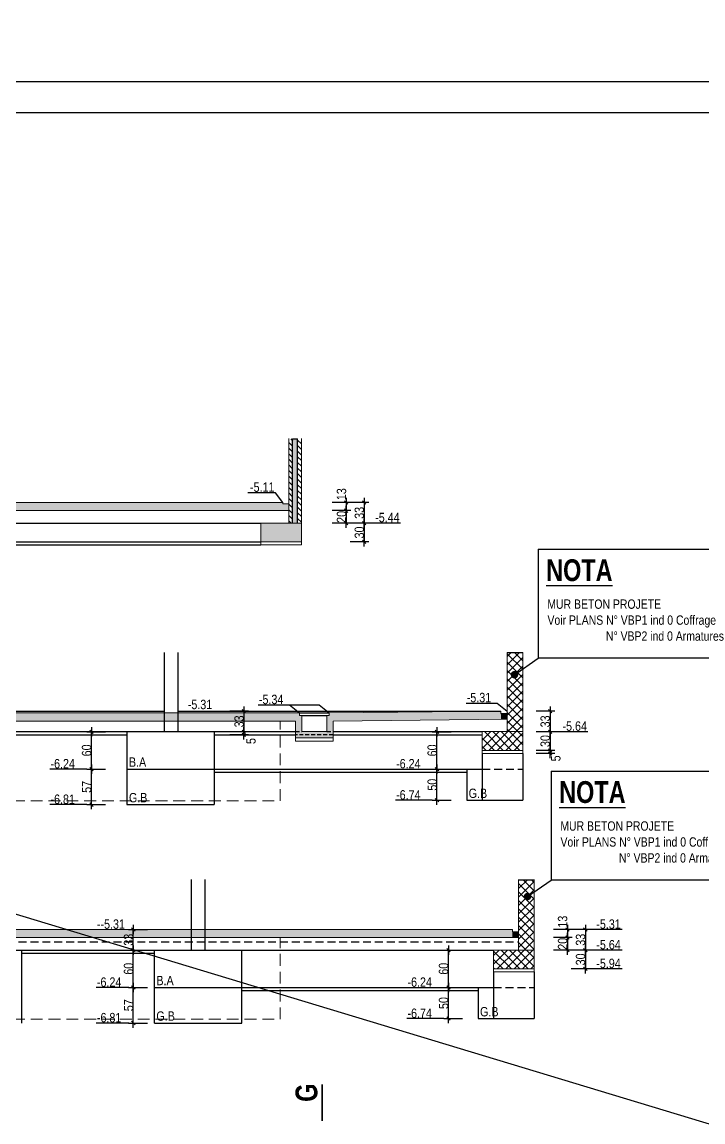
# Model space of a CAD drawing. Header units: centimetres. Extents: x 16433 to 114398, y -50094 to -12305.
# Drawn here: x 57567 to 58659, y -18482 to -16719 of the extents above; entities that cross this region are included whole.
import ezdxf
from ezdxf.enums import TextEntityAlignment as Align

# ---------------------------------------------------------------- set-up
doc = ezdxf.new("R2010")
doc.units = ezdxf.units.CM
doc.header["$LTSCALE"] = 0.5
doc.linetypes.add('CACHEX2', pattern=[19.05, 12.7, -6.35])
doc.layers.get('DEFPOINTS').update_dxf_attribs({"linetype": 'CONTINUOUS'})
for name, color, linetype in [('01_cote_gen', 4, 'CONTINUOUS'), ('01_linteaux', 2, 'CONTINUOUS'), ('01_poch_murs', 253, 'CONTINUOUS'), ('01_texte', 230, 'CONTINUOUS'), ('AA_COTES', 2, 'CONTINUOUS')]:
    doc.layers.add(name, color=color, linetype=linetype)
doc.layers.add('01_murs_coup', color=5, linetype='CONTINUOUS', lineweight=60)
doc.layers.add('01_sem', color=42, linetype='CONTINUOUS', lineweight=15)
doc.styles.add('ARIAL NA', font='ARIALN.TTF')
doc.styles.add('impact', font='impact.ttf')
doc.styles.add('MATTE_TXT', font='arial.ttf')
doc.styles.add('STYLE2', font='ARIALN.TTF')
doc.dimstyles.new('JB50', dxfattribs={"dimscale": 0.1, "dimtxt": 150, "dimasz": 15, "dimexe": 0.1, "dimexo": 0.1, "dimgap": 0.09, "dimtad": 1, "dimdec": 1, "dimdsep": 46, "dimtxsty": 'STYLE2', "dimblk1": 'BOND_G', "dimblk2": 'BOND_D', "dimsah": 1, "dimcen": 1.5, "dimdle": 0.01, "dimse1": 1, "dimse2": 1, "dimclrd": 4, "dimclre": 2, "dimclrt": 6, "dimazin": 2, "dimtfac": 2.333333, "dimtdec": 1, "dimtix": 1, "dimtmove": 2, "dimatfit": 3, "dimldrblk": 'BOND_G', "dimfxl": 1, "dimtolj": 1, "dimtzin": 0, "dimarcsym": 0})

# ---------------------------------------------------------------- blocks, each defined once
blk = doc.blocks.new('BOND_G')
at = {"layer": 'AA_COTES', "color": 0}
for p, q in [((0, -5), (0, 15)), ((5, 0), (-5, 0)), ((1.8, 1.8), (-1.8, -1.8))]:
    blk.add_line(p, q, dxfattribs=at)
blk = doc.blocks.new('BOND_D')
at = {"layer": 'AA_COTES', "color": 0}
for p, q in [((5, 0), (-5, 0)), ((-1.8, -1.8), (1.8, 1.8)), ((0, 5), (0, -15))]:
    blk.add_line(p, q, dxfattribs=at)
blk = doc.blocks.new('*D1107')
at = {"layer": '01_cote_gen', "color": 4, "lineweight": -2, "transparency": 16777216}
blk.add_line((57922.6, -17825.1), (57922.6, -17855.1), dxfattribs=at)
at = {"layer": 'DEFPOINTS', "color": 0, "transparency": 16777216}
for p in [(57934.7, -17823.6), (57922.6, -17856.6), (57934.7, -17856.6)]:
    blk.add_point(p, dxfattribs=at)
at = {"layer": '01_cote_gen', "color": 4, "lineweight": -2, "transparency": 16777216, "xscale": 1.5, "yscale": 1.5, "zscale": 1.5}
for name, p, rotation in [('BOND_G', (57922.6, -17823.6), 90), ('BOND_D', (57922.6, -17856.6), 270)]:
    blk.add_blockref(name, p, dxfattribs=dict(at, rotation=rotation))
at = {"layer": '01_cote_gen', "color": 6, "transparency": 16777216, "insert": (57914.9, -17840.1), "char_height": 15, "attachment_point": 5, "rotation": 90, "style": 'STYLE2'}
blk.add_mtext('\\A1;33', dxfattribs=at)
blk = doc.blocks.new('*D1108')
at = {"layer": '01_cote_gen', "color": 4, "lineweight": -2, "transparency": 16777216}
blk.add_line((57922.6, -17858.1), (57922.6, -17860.1), dxfattribs=at)
at = {"layer": 'DEFPOINTS', "color": 0, "transparency": 16777216}
for p in [(57922.6, -17861.6), (57939, -17856.6), (57939, -17861.6)]:
    blk.add_point(p, dxfattribs=at)
at = {"layer": '01_cote_gen', "color": 4, "lineweight": -2, "transparency": 16777216, "xscale": 1.5, "yscale": 1.5, "zscale": 1.5}
for name, p, rotation in [('BOND_G', (57922.6, -17856.6), 90), ('BOND_D', (57922.6, -17861.6), 270)]:
    blk.add_blockref(name, p, dxfattribs=dict(at, rotation=rotation))
at = {"layer": '01_cote_gen', "color": 6, "transparency": 16777216, "insert": (57933.9, -17871.6), "char_height": 15, "attachment_point": 5, "rotation": 90, "style": 'STYLE2'}
blk.add_mtext('\\A1;5', dxfattribs=at)
blk = doc.blocks.new('*D1114')
at = {"layer": '01_cote_gen', "color": 4, "lineweight": -2, "transparency": 16777216}
blk.add_line((58413.5, -17825.1), (58413.5, -17855.1), dxfattribs=at)
at = {"layer": 'DEFPOINTS', "color": 0, "transparency": 16777216}
for p in [(58334.8, -17823.6), (58354.5, -17856.6), (58413.5, -17856.6)]:
    blk.add_point(p, dxfattribs=at)
at = {"layer": '01_cote_gen', "color": 4, "lineweight": -2, "transparency": 16777216, "xscale": 1.5, "yscale": 1.5, "zscale": 1.5}
for name, p, rotation in [('BOND_G', (58413.5, -17823.6), 90), ('BOND_D', (58413.5, -17856.6), 270)]:
    blk.add_blockref(name, p, dxfattribs=dict(at, rotation=rotation))
at = {"layer": '01_cote_gen', "color": 6, "transparency": 16777216, "insert": (58405.8, -17840.1), "char_height": 15, "attachment_point": 5, "rotation": 90, "style": 'STYLE2'}
blk.add_mtext('\\A1;33', dxfattribs=at)
blk = doc.blocks.new('*D1115')
at = {"layer": '01_cote_gen', "color": 4, "lineweight": -2, "transparency": 16777216}
blk.add_line((58413.5, -17858.1), (58413.5, -17885.1), dxfattribs=at)
at = {"layer": 'DEFPOINTS', "color": 0, "transparency": 16777216}
for p in [(58369.8, -17856.6), (58369.8, -17886.6), (58413.5, -17886.6)]:
    blk.add_point(p, dxfattribs=at)
at = {"layer": '01_cote_gen', "color": 4, "lineweight": -2, "transparency": 16777216, "xscale": 1.5, "yscale": 1.5, "zscale": 1.5}
for name, p, rotation in [('BOND_G', (58413.5, -17856.6), 90), ('BOND_D', (58413.5, -17886.6), 270)]:
    blk.add_blockref(name, p, dxfattribs=dict(at, rotation=rotation))
at = {"layer": '01_cote_gen', "color": 6, "transparency": 16777216, "insert": (58405.8, -17871.6), "char_height": 15, "attachment_point": 5, "rotation": 90, "style": 'STYLE2'}
blk.add_mtext('\\A1;30', dxfattribs=at)
blk = doc.blocks.new('*D1116')
at = {"layer": '01_cote_gen', "color": 4, "lineweight": -2, "transparency": 16777216}
blk.add_line((58413.5, -17888.1), (58413.5, -17890.1), dxfattribs=at)
at = {"layer": 'DEFPOINTS', "color": 0, "transparency": 16777216}
for p in [(58369.8, -17886.6), (58369.8, -17891.6), (58413.5, -17891.6)]:
    blk.add_point(p, dxfattribs=at)
at = {"layer": '01_cote_gen', "color": 4, "lineweight": -2, "transparency": 16777216, "xscale": 1.5, "yscale": 1.5, "zscale": 1.5}
for name, p, rotation in [('BOND_G', (58413.5, -17886.6), 90), ('BOND_D', (58413.5, -17891.6), 270)]:
    blk.add_blockref(name, p, dxfattribs=dict(at, rotation=rotation))
at = {"layer": '01_cote_gen', "color": 6, "transparency": 16777216, "insert": (58422.8, -17899.4), "char_height": 15, "attachment_point": 5, "rotation": 90, "style": 'STYLE2'}
blk.add_mtext('\\A1;5', dxfattribs=at)
blk = doc.blocks.new('*D1457')
at = {"layer": '01_cote_gen', "color": 4, "lineweight": -2, "transparency": 16777216}
blk.add_line((58470.1, -18175.2), (58470.1, -18205.2), dxfattribs=at)
at = {"layer": 'DEFPOINTS', "color": 0, "transparency": 16777216}
for p in [(58347.4, -18173.7), (58352.7, -18206.7), (58470.1, -18206.7)]:
    blk.add_point(p, dxfattribs=at)
at = {"layer": '01_cote_gen', "color": 4, "lineweight": -2, "transparency": 16777216, "xscale": 1.5, "yscale": 1.5, "zscale": 1.5}
for name, p, rotation in [('BOND_G', (58470.1, -18173.7), 90), ('BOND_D', (58470.1, -18206.7), 270)]:
    blk.add_blockref(name, p, dxfattribs=dict(at, rotation=rotation))
at = {"layer": '01_cote_gen', "color": 6, "transparency": 16777216, "insert": (58462.5, -18190.2), "char_height": 15, "attachment_point": 5, "rotation": 90, "style": 'STYLE2'}
blk.add_mtext('\\A1;33', dxfattribs=at)
blk = doc.blocks.new('*D1458')
at = {"layer": '01_cote_gen', "color": 4, "lineweight": -2, "transparency": 16777216}
blk.add_line((58441.3, -18188.2), (58441.3, -18205.2), dxfattribs=at)
at = {"layer": 'DEFPOINTS', "color": 0, "transparency": 16777216}
for p in [(58369.2, -18186.7), (58369.2, -18206.7), (58441.3, -18206.7)]:
    blk.add_point(p, dxfattribs=at)
at = {"layer": '01_cote_gen', "color": 4, "lineweight": -2, "transparency": 16777216, "xscale": 1.5, "yscale": 1.5, "zscale": 1.5}
for name, p, rotation in [('BOND_G', (58441.3, -18186.7), 90), ('BOND_D', (58441.3, -18206.7), 270)]:
    blk.add_blockref(name, p, dxfattribs=dict(at, rotation=rotation))
at = {"layer": '01_cote_gen', "color": 6, "transparency": 16777216, "insert": (58433.7, -18196.7), "char_height": 15, "attachment_point": 5, "rotation": 90, "style": 'STYLE2'}
blk.add_mtext('\\A1;20', dxfattribs=at)
blk = doc.blocks.new('*D1459')
at = {"layer": '01_cote_gen', "color": 4, "lineweight": -2, "transparency": 16777216}
blk.add_line((58441.3, -18175.2), (58441.3, -18185.2), dxfattribs=at)
at = {"layer": 'DEFPOINTS', "color": 0, "transparency": 16777216}
for p in [(58355.9, -18173.7), (58355.9, -18186.7), (58441.3, -18186.7)]:
    blk.add_point(p, dxfattribs=at)
at = {"layer": '01_cote_gen', "color": 4, "lineweight": -2, "transparency": 16777216, "xscale": 1.5, "yscale": 1.5, "zscale": 1.5}
for name, p, rotation in [('BOND_G', (58441.3, -18173.7), 90), ('BOND_D', (58441.3, -18186.7), 270)]:
    blk.add_blockref(name, p, dxfattribs=dict(at, rotation=rotation))
at = {"layer": '01_cote_gen', "color": 6, "transparency": 16777216, "insert": (58433.7, -18161.2), "char_height": 15, "attachment_point": 5, "rotation": 90, "style": 'STYLE2'}
blk.add_mtext('\\A1;13', dxfattribs=at)
blk = doc.blocks.new('*D1460')
at = {"layer": '01_cote_gen', "color": 4, "lineweight": -2, "transparency": 16777216}
blk.add_line((58470.1, -18208.2), (58470.1, -18235.2), dxfattribs=at)
at = {"layer": 'DEFPOINTS', "color": 0, "transparency": 16777216}
for p in [(58453.3, -18206.7), (58388.1, -18236.7), (58470.1, -18236.7)]:
    blk.add_point(p, dxfattribs=at)
at = {"layer": '01_cote_gen', "color": 4, "lineweight": -2, "transparency": 16777216, "xscale": 1.5, "yscale": 1.5, "zscale": 1.5}
for name, p, rotation in [('BOND_G', (58470.1, -18206.7), 90), ('BOND_D', (58470.1, -18236.7), 270)]:
    blk.add_blockref(name, p, dxfattribs=dict(at, rotation=rotation))
at = {"layer": '01_cote_gen', "color": 6, "transparency": 16777216, "insert": (58462.5, -18221.7), "char_height": 15, "attachment_point": 5, "rotation": 90, "style": 'STYLE2'}
blk.add_mtext('\\A1;30', dxfattribs=at)
blk = doc.blocks.new('*D1467')
at = {"layer": '01_cote_gen', "color": 4, "lineweight": -2, "transparency": 16777216}
blk.add_line((58115.4, -17490.7), (58115.4, -17520.7), dxfattribs=at)
at = {"layer": 'DEFPOINTS', "color": 0, "transparency": 16777216}
for p in [(57981.5, -17489.2), (57987.9, -17522.2), (58115.4, -17522.2)]:
    blk.add_point(p, dxfattribs=at)
at = {"layer": '01_cote_gen', "color": 4, "lineweight": -2, "transparency": 16777216, "xscale": 1.5, "yscale": 1.5, "zscale": 1.5}
for name, p, rotation in [('BOND_G', (58115.4, -17489.2), 90), ('BOND_D', (58115.4, -17522.2), 270)]:
    blk.add_blockref(name, p, dxfattribs=dict(at, rotation=rotation))
at = {"layer": '01_cote_gen', "color": 6, "transparency": 16777216, "insert": (58107.7, -17505.7), "char_height": 15, "attachment_point": 5, "rotation": 90, "style": 'STYLE2'}
blk.add_mtext('\\A1;33', dxfattribs=at)
blk = doc.blocks.new('*D1468')
at = {"layer": '01_cote_gen', "color": 4, "lineweight": -2, "transparency": 16777216}
blk.add_line((58086.7, -17490.7), (58086.7, -17500.7), dxfattribs=at)
at = {"layer": 'DEFPOINTS', "color": 0, "transparency": 16777216}
for p in [(57984.3, -17489.2), (57984.3, -17502.2), (58086.7, -17502.2)]:
    blk.add_point(p, dxfattribs=at)
at = {"layer": '01_cote_gen', "color": 4, "lineweight": -2, "transparency": 16777216, "xscale": 1.5, "yscale": 1.5, "zscale": 1.5}
for name, p, rotation in [('BOND_G', (58086.7, -17489.2), 90), ('BOND_D', (58086.7, -17502.2), 270)]:
    blk.add_blockref(name, p, dxfattribs=dict(at, rotation=rotation))
at = {"layer": '01_cote_gen', "color": 6, "transparency": 16777216, "insert": (58079.1, -17475.8), "char_height": 15, "attachment_point": 5, "rotation": 90, "style": 'STYLE2'}
blk.add_mtext('\\A1;13', dxfattribs=at)
blk = doc.blocks.new('*D1469')
at = {"layer": '01_cote_gen', "color": 4, "lineweight": -2, "transparency": 16777216}
blk.add_line((58086.7, -17503.7), (58086.7, -17520.7), dxfattribs=at)
at = {"layer": 'DEFPOINTS', "color": 0, "transparency": 16777216}
for p in [(58067, -17502.2), (58007.8, -17522.2), (58086.7, -17522.2)]:
    blk.add_point(p, dxfattribs=at)
at = {"layer": '01_cote_gen', "color": 4, "lineweight": -2, "transparency": 16777216, "xscale": 1.5, "yscale": 1.5, "zscale": 1.5}
for name, p, rotation in [('BOND_G', (58086.7, -17502.2), 90), ('BOND_D', (58086.7, -17522.2), 270)]:
    blk.add_blockref(name, p, dxfattribs=dict(at, rotation=rotation))
at = {"layer": '01_cote_gen', "color": 6, "transparency": 16777216, "insert": (58079.1, -17512.2), "char_height": 15, "attachment_point": 5, "rotation": 90, "style": 'STYLE2'}
blk.add_mtext('\\A1;20', dxfattribs=at)
blk = doc.blocks.new('*D1470')
at = {"layer": '01_cote_gen', "color": 4, "lineweight": -2, "transparency": 16777216}
blk.add_line((58115.4, -17523.7), (58115.4, -17550.7), dxfattribs=at)
at = {"layer": 'DEFPOINTS', "color": 0, "transparency": 16777216}
for p in [(58099.5, -17522.2), (58014.7, -17552.2), (58115.4, -17552.2)]:
    blk.add_point(p, dxfattribs=at)
at = {"layer": '01_cote_gen', "color": 4, "lineweight": -2, "transparency": 16777216, "xscale": 1.5, "yscale": 1.5, "zscale": 1.5}
for name, p, rotation in [('BOND_G', (58115.4, -17522.2), 90), ('BOND_D', (58115.4, -17552.2), 270)]:
    blk.add_blockref(name, p, dxfattribs=dict(at, rotation=rotation))
at = {"layer": '01_cote_gen', "color": 6, "transparency": 16777216, "insert": (58107.7, -17537.2), "char_height": 15, "attachment_point": 5, "rotation": 90, "style": 'STYLE2'}
blk.add_mtext('\\A1;30', dxfattribs=at)
blk = doc.blocks.new('*D1578')
at = {"layer": '01_cote_gen', "color": 4, "lineweight": -2, "transparency": 16777216}
blk.add_line((58250.5, -18315.2), (58250.5, -18268.2), dxfattribs=at)
at = {"layer": 'DEFPOINTS', "color": 0, "transparency": 16777216}
for p in [(58250.5, -18266.7), (58298.1, -18266.7), (58298.1, -18316.7)]:
    blk.add_point(p, dxfattribs=at)
at = {"layer": '01_cote_gen', "color": 4, "lineweight": -2, "transparency": 16777216, "xscale": 1.5, "yscale": 1.5, "zscale": 1.5}
for name, p, rotation in [('BOND_D', (58250.5, -18266.7), 90), ('BOND_G', (58250.5, -18316.7), 270)]:
    blk.add_blockref(name, p, dxfattribs=dict(at, rotation=rotation))
at = {"layer": '01_cote_gen', "color": 6, "transparency": 16777216, "insert": (58242.8, -18291.7), "char_height": 15, "attachment_point": 5, "rotation": 90, "style": 'STYLE2'}
blk.add_mtext('\\A1;50', dxfattribs=at)
blk = doc.blocks.new('*D1579')
at = {"layer": '01_cote_gen', "color": 4, "lineweight": -2, "transparency": 16777216}
blk.add_line((58250.5, -18265.2), (58250.5, -18208.2), dxfattribs=at)
at = {"layer": 'DEFPOINTS', "color": 0, "transparency": 16777216}
for p in [(58250.5, -18206.7), (58278.8, -18206.7), (58273, -18266.7)]:
    blk.add_point(p, dxfattribs=at)
at = {"layer": '01_cote_gen', "color": 4, "lineweight": -2, "transparency": 16777216, "xscale": 1.5, "yscale": 1.5, "zscale": 1.5}
for name, p, rotation in [('BOND_D', (58250.5, -18206.7), 90), ('BOND_G', (58250.5, -18266.7), 270)]:
    blk.add_blockref(name, p, dxfattribs=dict(at, rotation=rotation))
at = {"layer": '01_cote_gen', "color": 6, "transparency": 16777216, "insert": (58242.8, -18236.7), "char_height": 15, "attachment_point": 5, "rotation": 90, "style": 'STYLE2'}
blk.add_mtext('\\A1;60', dxfattribs=at)
blk = doc.blocks.new('*D1582')
at = {"layer": '01_cote_gen', "color": 4, "lineweight": -2, "transparency": 16777216}
blk.add_line((57745.2, -18322.2), (57745.2, -18268.2), dxfattribs=at)
at = {"layer": 'DEFPOINTS', "color": 0, "transparency": 16777216}
for p in [(57745.2, -18266.7), (57779, -18266.7), (57779, -18323.7)]:
    blk.add_point(p, dxfattribs=at)
at = {"layer": '01_cote_gen', "color": 4, "lineweight": -2, "transparency": 16777216, "xscale": 1.5, "yscale": 1.5, "zscale": 1.5}
for name, p, rotation in [('BOND_D', (57745.2, -18266.7), 90), ('BOND_G', (57745.2, -18323.7), 270)]:
    blk.add_blockref(name, p, dxfattribs=dict(at, rotation=rotation))
at = {"layer": '01_cote_gen', "color": 6, "transparency": 16777216, "insert": (57737.6, -18295.2), "char_height": 15, "attachment_point": 5, "rotation": 90, "style": 'STYLE2'}
blk.add_mtext('\\A1;57', dxfattribs=at)
blk = doc.blocks.new('*D1583')
at = {"layer": '01_cote_gen', "color": 4, "lineweight": -2, "transparency": 16777216}
blk.add_line((57745.2, -18265.2), (57745.2, -18208.2), dxfattribs=at)
at = {"layer": 'DEFPOINTS', "color": 0, "transparency": 16777216}
for p in [(57745.2, -18206.7), (57760.2, -18206.7), (57760.2, -18266.7)]:
    blk.add_point(p, dxfattribs=at)
at = {"layer": '01_cote_gen', "color": 4, "lineweight": -2, "transparency": 16777216, "xscale": 1.5, "yscale": 1.5, "zscale": 1.5}
for name, p, rotation in [('BOND_D', (57745.2, -18206.7), 90), ('BOND_G', (57745.2, -18266.7), 270)]:
    blk.add_blockref(name, p, dxfattribs=dict(at, rotation=rotation))
at = {"layer": '01_cote_gen', "color": 6, "transparency": 16777216, "insert": (57737.6, -18236.7), "char_height": 15, "attachment_point": 5, "rotation": 90, "style": 'STYLE2'}
blk.add_mtext('\\A1;60', dxfattribs=at)
blk = doc.blocks.new('*D1584')
at = {"layer": '01_cote_gen', "color": 4, "lineweight": -2, "transparency": 16777216}
blk.add_line((57745.2, -18205.2), (57745.2, -18175.2), dxfattribs=at)
at = {"layer": 'DEFPOINTS', "color": 0, "transparency": 16777216}
for p in [(57745.2, -18173.7), (57791.2, -18173.7), (57791.2, -18206.7)]:
    blk.add_point(p, dxfattribs=at)
at = {"layer": '01_cote_gen', "color": 4, "lineweight": -2, "transparency": 16777216, "xscale": 1.5, "yscale": 1.5, "zscale": 1.5}
for name, p, rotation in [('BOND_D', (57745.2, -18173.7), 90), ('BOND_G', (57745.2, -18206.7), 270)]:
    blk.add_blockref(name, p, dxfattribs=dict(at, rotation=rotation))
at = {"layer": '01_cote_gen', "color": 6, "transparency": 16777216, "insert": (57737.6, -18190.2), "char_height": 15, "attachment_point": 5, "rotation": 90, "style": 'STYLE2'}
blk.add_mtext('\\A1;33', dxfattribs=at)
blk = doc.blocks.new('*D1612')
at = {"layer": '01_cote_gen', "color": 4, "lineweight": -2, "transparency": 16777216}
blk.add_line((58232.2, -17965.1), (58232.2, -17918.1), dxfattribs=at)
at = {"layer": 'DEFPOINTS', "color": 0, "transparency": 16777216}
for p in [(58232.2, -17916.6), (58279.8, -17916.6), (58279.8, -17966.6)]:
    blk.add_point(p, dxfattribs=at)
at = {"layer": '01_cote_gen', "color": 4, "lineweight": -2, "transparency": 16777216, "xscale": 1.5, "yscale": 1.5, "zscale": 1.5}
for name, p, rotation in [('BOND_D', (58232.2, -17916.6), 90), ('BOND_G', (58232.2, -17966.6), 270)]:
    blk.add_blockref(name, p, dxfattribs=dict(at, rotation=rotation))
at = {"layer": '01_cote_gen', "color": 6, "transparency": 16777216, "insert": (58224.6, -17941.6), "char_height": 15, "attachment_point": 5, "rotation": 90, "style": 'STYLE2'}
blk.add_mtext('\\A1;50', dxfattribs=at)
blk = doc.blocks.new('*D1613')
at = {"layer": '01_cote_gen', "color": 4, "lineweight": -2, "transparency": 16777216}
blk.add_line((58232.2, -17915.1), (58232.2, -17858.1), dxfattribs=at)
at = {"layer": 'DEFPOINTS', "color": 0, "transparency": 16777216}
for p in [(58232.2, -17856.6), (58260.5, -17856.6), (58254.7, -17916.6)]:
    blk.add_point(p, dxfattribs=at)
at = {"layer": '01_cote_gen', "color": 4, "lineweight": -2, "transparency": 16777216, "xscale": 1.5, "yscale": 1.5, "zscale": 1.5}
for name, p, rotation in [('BOND_D', (58232.2, -17856.6), 90), ('BOND_G', (58232.2, -17916.6), 270)]:
    blk.add_blockref(name, p, dxfattribs=dict(at, rotation=rotation))
at = {"layer": '01_cote_gen', "color": 6, "transparency": 16777216, "insert": (58224.6, -17886.6), "char_height": 15, "attachment_point": 5, "rotation": 90, "style": 'STYLE2'}
blk.add_mtext('\\A1;60', dxfattribs=at)
blk = doc.blocks.new('*D1614')
at = {"layer": '01_cote_gen', "color": 4, "lineweight": -2, "transparency": 16777216}
blk.add_line((57678, -17915.1), (57678, -17858.1), dxfattribs=at)
at = {"layer": 'DEFPOINTS', "color": 0, "transparency": 16777216}
for p in [(57678, -17856.6), (57735, -17856.6), (57735, -17916.6)]:
    blk.add_point(p, dxfattribs=at)
at = {"layer": '01_cote_gen', "color": 4, "lineweight": -2, "transparency": 16777216, "xscale": 1.5, "yscale": 1.5, "zscale": 1.5}
for name, p, rotation in [('BOND_D', (57678, -17856.6), 90), ('BOND_G', (57678, -17916.6), 270)]:
    blk.add_blockref(name, p, dxfattribs=dict(at, rotation=rotation))
at = {"layer": '01_cote_gen', "color": 6, "transparency": 16777216, "insert": (57670.3, -17886.6), "char_height": 15, "attachment_point": 5, "rotation": 90, "style": 'STYLE2'}
blk.add_mtext('\\A1;60', dxfattribs=at)
blk = doc.blocks.new('*D1615')
at = {"layer": '01_cote_gen', "color": 4, "lineweight": -2, "transparency": 16777216}
blk.add_line((57678, -17972.1), (57678, -17918.1), dxfattribs=at)
at = {"layer": 'DEFPOINTS', "color": 0, "transparency": 16777216}
for p in [(57678, -17916.6), (57735, -17916.6), (57735, -17973.6)]:
    blk.add_point(p, dxfattribs=at)
at = {"layer": '01_cote_gen', "color": 4, "lineweight": -2, "transparency": 16777216, "xscale": 1.5, "yscale": 1.5, "zscale": 1.5}
for name, p, rotation in [('BOND_D', (57678, -17916.6), 90), ('BOND_G', (57678, -17973.6), 270)]:
    blk.add_blockref(name, p, dxfattribs=dict(at, rotation=rotation))
at = {"layer": '01_cote_gen', "color": 6, "transparency": 16777216, "insert": (57670.3, -17945.1), "char_height": 15, "attachment_point": 5, "rotation": 90, "style": 'STYLE2'}
blk.add_mtext('\\A1;57', dxfattribs=at)

msp = doc.modelspace()

# ---------------------------------------------------------------- hatches: boundary and pattern name
at = {"layer": '01_linteaux'}
h = msp.add_hatch(dxfattribs=at)
h.set_pattern_fill('ANSI31', color=256, scale=2, angle=-90)
h.set_pattern_definition([(315, (-7251.6815, 383.787), (4.49012806, 4.49012806), [])])
h.paths.add_polyline_path([(58000.72, -17386.876), (57994.72, -17386.876), (57994.72, -17522.214), (58000.72, -17522.214)])
h.paths.add_polyline_path([(58014.72, -17387.254), (58008.72, -17387.254), (58008.72, -17522.214), (58014.72, -17522.214)])
at = {"layer": '01_poch_murs'}
h = msp.add_hatch(color=256, dxfattribs=at)
h.dxf.hatch_style = 1
h.paths.add_polyline_path([(55912.896, -17307.214), (55892.891, -17307.214)], flags=16)
h.paths.add_polyline_path([(56278.678, -17307.214), (55892.891, -17307.214), (55892.891, -17337.214), (56258.678, -17337.214), (56258.678, -17522.214), (56278.678, -17522.214)])
h.paths.add_polyline_path([(56298.678, -17522.214), (56238.678, -17522.214), (56238.678, -17552.214), (56298.678, -17552.214)])
h.paths.add_polyline_path([(57994.726, -17491.214), (57984.726, -17491.214), (57984.726, -17489.214), (57494.726, -17489.214), (57301.603, -17491.214), (57066.855, -17491.214), (56890.342, -17489.214), (56278.678, -17489.214), (56278.678, -17502.214), (56890.269, -17502.214), (57066.781, -17504.214), (57301.67, -17504.214), (57494.793, -17502.214), (57994.726, -17502.214)])
h.paths.add_polyline_path([(56278.678, -17432.214), (56278.678, -17445.27), (56750.235, -17489.214), (56890.342, -17489.214)])
h = msp.add_hatch(color=256, dxfattribs=at)
h.dxf.hatch_style = 1
h.paths.add_polyline_path([(58008.72, -17387.161), (58000.72, -17387.161), (58000.72, -17522.214), (58008.72, -17522.214)])
h = msp.add_hatch(color=256, dxfattribs=at)
h.dxf.hatch_style = 1
h.paths.add_polyline_path([(58014.726, -17522.214), (57949.726, -17522.214), (57949.726, -17552.214), (58014.726, -17552.214)])
h = msp.add_hatch(dxfattribs=at)
h.set_pattern_fill('ANSI37', color=256, scale=3)
h.paths.add_polyline_path([(58369.834, -17729.774), (58344.772, -17729.774), (58344.772, -17856.552), (58369.834, -17856.552)])
h.paths.add_polyline_path([(58369.834, -17856.552), (58304.834, -17856.552), (58304.834, -17886.552), (58369.834, -17886.552)])
h = msp.add_hatch(color=256, dxfattribs=at)
h.dxf.hatch_style = 1
h.paths.add_polyline_path([(55939.623, -17881.552), (55874.623, -17881.552), (55874.623, -17911.552), (55939.623, -17911.552)])
h.paths.add_polyline_path([(56741.789, -17836.555), (57023.793, -17839.49), (57023.793, -17866.552), (57083.793, -17866.552), (57083.793, -17839.552), (58005.454, -17839.552), (58005.454, -17866.552), (58065.454, -17866.552), (58065.454, -17839.489), (58334.772, -17836.553), (58334.772, -17823.552), (58059.454, -17826.552), (58059.454, -17830.552), (58055.454, -17830.552), (58055.454, -17856.552), (58015.454, -17856.552), (58015.454, -17830.552), (58011.454, -17830.552), (58011.454, -17826.552), (57077.793, -17826.552), (57077.793, -17830.552), (57073.793, -17830.552), (57073.793, -17856.552), (57033.793, -17856.552), (57033.793, -17830.552), (57029.793, -17830.552), (57029.793, -17826.552), (56741.532, -17823.552), (56241.532, -17848.552), (55904.629, -17848.552), (55904.629, -17861.552), (56241.857, -17861.552)])
h = msp.add_hatch(color=256, dxfattribs=at)
h.dxf.hatch_style = 1
h.paths.add_polyline_path([(58344.772, -17827.552), (58334.772, -17827.552), (58334.772, -17836.658), (58344.772, -17836.553)])
h = msp.add_hatch(dxfattribs=at)
h.set_pattern_fill('ANSI37', color=256, scale=3)
h.paths.add_polyline_path([(58388.087, -18206.737), (58323.087, -18206.737), (58323.087, -18236.737), (58388.087, -18236.737)])
h.paths.add_polyline_path([(58388.087, -18094.12), (58363.097, -18094.12), (58363.097, -18206.737), (58388.087, -18206.737)])
h = msp.add_hatch(color=256, dxfattribs=at)
h.dxf.hatch_style = 1
h.paths.add_polyline_path([(58353.097, -18173.737), (57235.532, -18173.737), (57235.532, -18186.737), (58353.097, -18186.737)])
h.paths.add_polyline_path([(58388.087, -18236.737), (58323.087, -18236.737)])
h = msp.add_hatch(color=256, dxfattribs=at)
h.dxf.hatch_style = 1
h.paths.add_polyline_path([(58363.097, -18177.737), (58353.097, -18177.737), (58353.097, -18186.737), (58363.097, -18186.737)])

# ---------------------------------------------------------------- linework, layer by layer
at = {"layer": '01_cote_gen'}
msp.add_line((61237.934, -16814.429), (55297.934, -16814.429), dxfattribs=at)
at = {"layer": '01_linteaux'}
for p, q in [((58000.72, -17522.214), (58000.72, -17387.161)), ((58008.72, -17522.214), (58008.72, -17387.161)), ((56298.678, -17522.214), (57949.726, -17522.214)), ((56298.678, -17552.214), (57949.726, -17552.214)), ((56298.678, -17557.214), (57949.726, -17557.214)), ((57794.542, -17729.777), (57794.542, -17856.552)), ((57816.533, -17729.777), (57816.533, -17856.552)), ((57299.533, -17823.552), (57794.542, -17823.552)), ((57816.533, -17823.552), (58334.772, -17823.552)), ((58011.454, -17826.552), (58059.454, -17826.552)), ((58015.454, -17830.552), (58055.454, -17830.552)), ((58334.772, -17827.552), (58344.772, -17827.552)), ((57359.273, -17856.552), (57735.017, -17856.552)), ((57359.273, -17861.552), (57735.017, -17861.552)), ((57735.017, -17856.552), (57735.017, -17973.552)), ((57735.017, -17856.552), (57875.017, -17856.552)), ((57875.017, -17856.552), (57875.017, -17973.552)), ((57875.017, -17856.552), (58005.454, -17856.552)), ((57875.017, -17861.552), (58005.454, -17861.552)), ((58065.454, -17856.552), (58304.834, -17856.552)), ((58065.454, -17861.552), (58304.834, -17861.552)), ((58304.834, -17891.552), (58304.834, -17966.552)), ((58369.834, -17891.552), (58369.834, -17966.552)), ((57735.017, -17916.552), (57875.017, -17916.552)), ((57875.017, -17916.552), (58304.834, -17916.552)), ((58279.834, -17916.552), (58279.834, -17966.552)), ((57875.017, -17921.552), (58279.834, -17921.552)), ((58279.834, -17966.552), (58369.834, -17966.552)), ((57735.017, -17973.552), (57875.017, -17973.552)), ((57838.532, -18206.737), (57838.532, -18093.737)), ((57860.532, -18206.737), (57860.532, -18093.737)), ((57427.012, -18206.737), (57566.642, -18206.737)), ((57566.642, -18323.737), (57566.642, -18206.737)), ((57566.642, -18206.737), (57779.012, -18206.737)), ((57566.642, -18211.737), (57779.012, -18211.737)), ((57779.012, -18323.737), (57779.012, -18206.737)), ((57779.012, -18206.737), (57919.012, -18206.737)), ((57919.012, -18323.737), (57919.012, -18206.737)), ((57919.012, -18206.737), (58323.087, -18206.737)), ((58323.087, -18241.737), (58323.087, -18316.737)), ((58388.087, -18241.737), (58388.087, -18316.737)), ((57779.012, -18266.737), (57919.012, -18266.737)), ((57919.012, -18266.737), (58323.087, -18266.737)), ((57919.012, -18271.737), (58298.087, -18271.737)), ((58298.087, -18266.737), (58298.087, -18316.737)), ((57779.012, -18323.737), (57919.012, -18323.737)), ((58298.087, -18316.737), (58388.087, -18316.737))]:
    msp.add_line(p, q, dxfattribs=at)
at = {"layer": '01_linteaux', "linetype": 'CACHEX2'}
for p, q in [((58005.454, -17856.552), (58015.454, -17856.552)), ((58065.454, -17861.552), (58005.454, -17861.552)), ((58055.454, -17856.552), (58065.454, -17856.552))]:
    msp.add_line(p, q, dxfattribs=at)
at = {"layer": '01_linteaux', "linetype": 'CACHEX2', "ltscale": 2}
for p, q in [((58304.834, -17916.552), (58369.834, -17916.552)), ((56742.032, -18193.737), (58363.097, -18193.737)), ((58323.087, -18266.737), (58388.087, -18266.737))]:
    msp.add_line(p, q, dxfattribs=at)
at = {"layer": '01_murs_coup', "linetype": 'Continuous', "lineweight": 0}
for p, q in [((57994.726, -17522.214), (57994.726, -17386.735)), ((58014.726, -17557.214), (58014.726, -17386.735)), ((57494.726, -17489.214), (57984.726, -17489.214)), ((57984.726, -17491.214), (57984.726, -17489.214)), ((57984.726, -17491.214), (57994.726, -17491.214)), ((57494.793, -17502.214), (57994.726, -17502.214)), ((57949.726, -17557.214), (57949.726, -17522.214)), ((57949.726, -17522.214), (58014.726, -17522.214)), ((57949.726, -17552.214), (58014.726, -17552.214)), ((57949.726, -17557.214), (58014.726, -17557.214)), ((58344.772, -17729.774), (58344.772, -17856.552)), ((58369.834, -17729.774), (58369.834, -17891.552)), ((57077.793, -17826.552), (58011.454, -17826.552)), ((58011.454, -17826.552), (58011.454, -17830.552)), ((58011.454, -17830.552), (58015.454, -17830.552)), ((58015.454, -17830.552), (58015.454, -17856.552)), ((58055.454, -17830.552), (58055.454, -17856.552)), ((58055.454, -17830.552), (58059.454, -17830.552)), ((58334.772, -17823.552), (58059.454, -17826.552)), ((58059.454, -17826.552), (58059.454, -17830.552)), ((58334.772, -17823.552), (58334.772, -17827.552)), ((57083.793, -17839.552), (58005.454, -17839.552)), ((58005.454, -17839.552), (58005.454, -17871.552)), ((58344.908, -17836.551), (58065.454, -17839.489)), ((58065.454, -17839.489), (58065.454, -17871.552)), ((58015.454, -17856.552), (58055.454, -17856.552)), ((58304.834, -17856.552), (58369.834, -17856.552)), ((58304.834, -17856.552), (58304.834, -17891.552)), ((58005.454, -17866.552), (58065.454, -17866.552)), ((58005.454, -17871.552), (58065.454, -17871.552)), ((58304.834, -17891.552), (58369.834, -17891.552)), ((58363.097, -18206.737), (58363.097, -18093.737)), ((57235.532, -18173.737), (58353.097, -18173.737)), ((58353.097, -18177.737), (58353.097, -18173.737)), ((58353.097, -18177.737), (58363.097, -18177.737)), ((57235.532, -18186.737), (58363.097, -18186.737)), ((58323.087, -18241.737), (58323.087, -18206.737)), ((58323.087, -18206.737), (58388.087, -18206.737)), ((58323.087, -18236.737), (58388.087, -18236.737)), ((58323.087, -18241.737), (58388.087, -18241.737))]:
    msp.add_line(p, q, dxfattribs=at)
at = {"layer": '01_murs_coup', "linetype": 'Continuous', "lineweight": 0, "ltscale": 0.5}
for p, q in [((58304.834, -17886.552), (58369.834, -17886.552)), ((58388.087, -18241.737), (58388.087, -18093.737))]:
    msp.add_line(p, q, dxfattribs=at)
at = {"layer": '01_poch_murs'}
for p, q in [((38231.258, -12305.364), (67318.905, -21101.173)), ((58000.72, -17387.161), (58008.72, -17387.161)), ((58344.772, -17729.774), (58369.834, -17729.774)), ((58363.097, -18094.12), (58388.087, -18094.12))]:
    msp.add_line(p, q, dxfattribs=at)
at = {"layer": '01_sem', "linetype": 'CACHEX2', "ltscale": 3}
for p, q in [((57980.536, -17967.552), (57980.536, -17839.552)), ((56180.535, -17967.552), (57980.536, -17967.552)), ((57980.536, -18317.737), (57980.536, -18186.737)), ((56180.535, -18317.737), (57980.536, -18317.737))]:
    msp.add_line(p, q, dxfattribs=at)
at = {"layer": '01_texte'}
for p, q in [((61187.934, -16864.429), (55347.934, -16864.429)), ((57973.155, -17473.493), (57929.091, -17473.493)), ((57984.726, -17489.214), (57973.155, -17473.493)), ((58173.918, -17522.214), (58122.908, -17522.214)), ((58394.503, -17564), (58717.749, -17564)), ((58394.503, -17564), (58394.503, -17738.741)), ((58356.481, -17765.206), (58394.503, -17738.719)), ((58717.749, -17738.741), (58394.503, -17738.741)), ((58278.812, -17810.655), (58328.792, -17810.655)), ((58328.792, -17810.655), (58344.772, -17823.552)), ((57945.494, -17813.655), (58043.475, -17813.655)), ((57995.475, -17813.655), (58011.454, -17826.552)), ((58043.475, -17813.655), (58059.454, -17826.552)), ((58420.979, -17856.552), (58474.369, -17856.552)), ((57670.485, -17916.552), (57611.294, -17916.552)), ((58415.374, -17919.745), (58738.621, -17919.745)), ((58415.374, -17919.745), (58415.374, -18094.485)), ((58224.724, -17966.552), (58165.532, -17966.552)), ((57670.485, -17973.552), (57611.294, -17973.552)), ((58377.353, -18120.95), (58415.374, -18094.463)), ((58738.621, -18094.485), (58415.374, -18094.485)), ((58529.128, -18173.737), (58477.64, -18173.737)), ((58529.128, -18206.737), (58477.64, -18206.737)), ((58529.128, -18236.737), (58477.64, -18236.737)), ((57737.731, -18266.737), (57685.751, -18266.737)), ((57737.731, -18323.737), (57685.751, -18323.737)), ((58242.977, -18316.737), (58183.785, -18316.737))]:
    msp.add_line(p, q, dxfattribs=at)
at = {"layer": '01_texte', "const_width": 6}
for points in [[(58353.481, -17765.206, 1), (58359.481, -17765.206, 1)], [(58374.353, -18120.95, 1), (58380.353, -18120.95, 1)]]:
    msp.add_lwpolyline(points, format="xyb", close=True, dxfattribs=at)
at = {"layer": '01_texte', "const_width": 3}
msp.add_lwpolyline([(58047.98, -18422.288), (58047.98, -18480.788)], dxfattribs=at)

# ---------------------------------------------------------------- texts
at = {"layer": '01_texte', "style": 'ARIAL NA'}
for s, p in [('-5.11', (57932.341, -17471.963)), ('-5.44', (58133.104, -17520.683)), ('-5.31', (58279.932, -17809.346)), ('-5.31', (57832.556, -17820.454)), ('-5.34', (57946.614, -17812.346)), ('-5.64', (58433.496, -17855.144)), ('-6.24', (57612.372, -17915.389)), ('B.A', (57738.148, -17912.893)), ('-6.24', (58166.61, -17915.389)), ('-6.74', (58166.61, -17965.389)), ('G.B', (58282.965, -17962.893)), ('-6.81', (57612.372, -17972.389)), ('G.B', (57738.148, -17969.893)), ('--5.31', (57686.829, -18172.574)), ('-5.31', (58487.722, -18172.574)), ('-5.64', (58487.722, -18205.574)), ('-5.94', (58487.722, -18235.574)), ('-6.24', (57686.829, -18265.574)), ('B.A', (57782.143, -18263.078)), ('-6.24', (58184.863, -18265.574)), ('-6.81', (57686.829, -18322.574)), ('G.B', (57782.143, -18320.078)), ('-6.74', (58184.863, -18315.574)), ('G.B', (58301.218, -18313.078))]:
    msp.add_text(s, height=15, dxfattribs=at).set_placement(p)
at = {"layer": '01_texte', "style": 'impact'}
for p in [(58460.538, -17625.651), (58481.409, -17981.396)]:
    msp.add_text('%%UNOTA', height=35, dxfattribs=at).set_placement(p, align=Align.BOTTOM_CENTER)
at = {"layer": '01_texte', "style": 'MATTE_TXT', "width": 0.8}
for s, p in [('MUR BETON PROJETE', (58500.39, -17664.071)), ('Voir PLANS N° VBP1 ind 0 Coffrage', (58544.561, -17689.676)), ('  N° VBP2 ind 0 Armatures', (58593.149, -17715.281)), ('MUR BETON PROJETE', (58521.261, -18019.815)), ('Voir PLANS N° VBP1 ind 0 Coffrage', (58565.432, -18045.42)), ('  N° VBP2 ind 0 Armatures', (58614.02, -18071.025))]:
    msp.add_text(s, height=15, dxfattribs=at).set_placement(p, align=Align.BOTTOM_CENTER)
at = {"layer": '01_texte', "style": 'impact'}
msp.add_text('G', height=35, rotation=90, dxfattribs=at).set_placement((58050.833, -18435.494), align=Align.BOTTOM_CENTER)

# ---------------------------------------------------------------- dimensions: what is measured, and where the dimension line sits
at = {"layer": '01_cote_gen'}
for base, p1, p2, picture, middle in [((58086.729, -17502.214), (57984.303, -17489.214), (57984.303, -17502.214), '*D1468', (58079.061, -17475.752)), ((57922.569, -17861.552), (57939.002, -17856.552), (57939.002, -17861.552), '*D1108', (57933.876, -17871.598)), ((58413.479, -17891.552), (58369.834, -17886.552), (58369.834, -17891.552), '*D1116', (58422.794, -17899.444)), ((58441.346, -18186.737), (58355.851, -18173.737), (58355.851, -18186.737), '*D1459', (58433.679, -18161.2))]:
    dim = msp.add_linear_dim(base=base, p1=p1, p2=p2, angle=90, dimstyle='JB50', dxfattribs=at)
    dim.commit()
    dim.dimension.update_dxf_attribs({"geometry": picture, "text_midpoint": middle, "dimtype": 160})
for base, p1, p2, picture, middle in [((58115.408, -17522.214), (57981.486, -17489.214), (57987.887, -17522.214), '*D1467', (58107.74, -17505.714)), ((58086.729, -17522.214), (58067.012, -17502.214), (58007.783, -17522.214), '*D1469', (58079.061, -17512.214)), ((58115.408, -17552.214), (58099.538, -17522.214), (58014.726, -17552.214), '*D1470', (58107.74, -17537.214)), ((57922.569, -17856.552), (57934.666, -17823.552), (57934.666, -17856.552), '*D1107', (57914.901, -17840.052)), ((58413.479, -17856.552), (58334.772, -17823.552), (58354.511, -17856.552), '*D1114', (58405.811, -17840.052)), ((57677.985, -17856.552), (57735.017, -17916.552), (57735.017, -17856.552), '*D1614', (57670.318, -17886.552)), ((58232.224, -17856.552), (58254.724, -17916.552), (58260.537, -17856.552), '*D1613', (58224.556, -17886.552)), ((58413.479, -17886.552), (58369.834, -17856.552), (58369.834, -17886.552), '*D1115', (58405.811, -17871.552)), ((57677.985, -17916.552), (57735.017, -17973.552), (57735.017, -17916.552), '*D1615', (57670.349, -17945.052)), ((58232.224, -17916.552), (58279.834, -17966.552), (58279.834, -17916.552), '*D1612', (58224.556, -17941.552)), ((57745.231, -18173.737), (57791.2, -18206.737), (57791.2, -18173.737), '*D1584', (57737.564, -18190.237)), ((58470.14, -18206.737), (58347.434, -18173.737), (58352.75, -18206.737), '*D1457', (58462.473, -18190.237)), ((58441.346, -18206.737), (58369.191, -18186.737), (58369.191, -18206.737), '*D1458', (58433.679, -18196.737)), ((57745.231, -18206.737), (57760.198, -18266.737), (57760.198, -18206.737), '*D1583', (57737.564, -18236.737)), ((58250.477, -18206.737), (58272.977, -18266.737), (58278.79, -18206.737), '*D1579', (58242.809, -18236.737)), ((58470.14, -18236.737), (58453.298, -18206.737), (58388.087, -18236.737), '*D1460', (58462.473, -18221.737)), ((57745.231, -18266.737), (57779.012, -18323.737), (57779.012, -18266.737), '*D1582', (57737.594, -18295.237)), ((58250.477, -18266.737), (58298.087, -18316.737), (58298.087, -18266.737), '*D1578', (58242.809, -18291.737))]:
    dim = msp.add_linear_dim(base=base, p1=p1, p2=p2, angle=90, dimstyle='JB50', dxfattribs=at)
    dim.commit()
    dim.dimension.update_dxf_attribs({"geometry": picture, "text_midpoint": middle})

doc.saveas('drawing.dxf')
